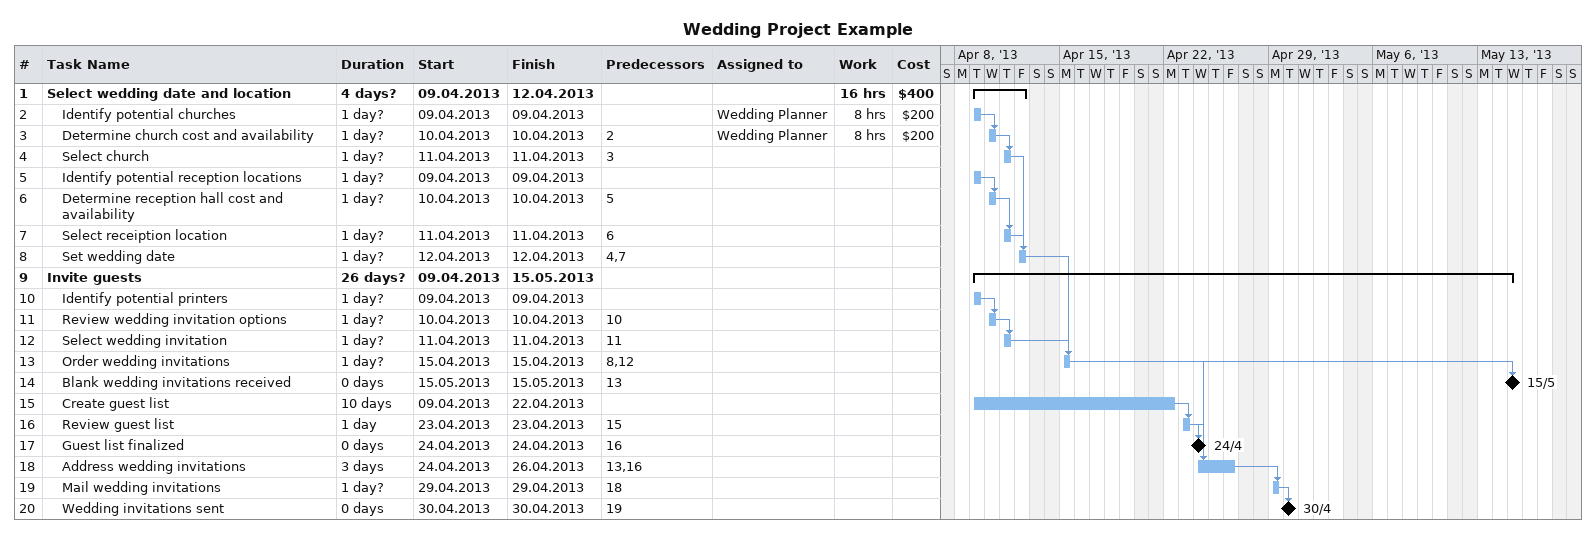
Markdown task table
Wedding Project Example

| ID | Level | Task | Duration | Start | Finish | Predecessors | Resources | Work (h) | Cost ($) |
|---|---|---|---|---|---|---|---|---|---|
| 1 | 1 | **Select wedding date and location** | 4d? | 2013-04-09 | 2013-04-12 |  |  | 16 | 400 |
| 2 | 2 | Identify potential churches | 1d? | 2013-04-09 | 2013-04-09 |  | Wedding Planner | 8 | 200 |
| 3 | 2 | Determine church cost and availability | 1d? | 2013-04-10 | 2013-04-10 | 2 | Wedding Planner | 8 | 200 |
| 4 | 2 | Select church | 1d? | 2013-04-11 | 2013-04-11 | 3 |  |  |  |
| 5 | 2 | Identify potential reception locations | 1d? | 2013-04-09 | 2013-04-09 |  |  |  |  |
| 6 | 2 | Determine reception hall cost and availability | 1d? | 2013-04-10 | 2013-04-10 | 5 |  |  |  |
| 7 | 2 | Select receiption location | 1d? | 2013-04-11 | 2013-04-11 | 6 |  |  |  |
| 8 | 2 | Set wedding date | 1d? | 2013-04-12 | 2013-04-12 | 4, 7 |  |  |  |
| 9 | 1 | **Invite guests** | 26d? | 2013-04-09 | 2013-05-15 |  |  |  |  |
| 10 | 2 | Identify potential printers | 1d? | 2013-04-09 | 2013-04-09 |  |  |  |  |
| 11 | 2 | Review wedding invitation options | 1d? | 2013-04-10 | 2013-04-10 | 10 |  |  |  |
| 12 | 2 | Select wedding invitation | 1d? | 2013-04-11 | 2013-04-11 | 11 |  |  |  |
| 13 | 2 | Order wedding invitations | 1d? | 2013-04-15 | 2013-04-15 | 8, 12 |  |  |  |
| 14 | 2 | Blank wedding invitations received | 0d | 2013-05-15 | 2013-05-15 | 13 |  |  |  |
| 15 | 2 | Create guest list | 10d | 2013-04-09 | 2013-04-22 |  |  |  |  |
| 16 | 2 | Review guest list | 1d | 2013-04-23 | 2013-04-23 | 15 |  |  |  |
| 17 | 2 | Guest list finalized | 0d | 2013-04-24 | 2013-04-24 | 16 |  |  |  |
| 18 | 2 | Address wedding invitations | 3d | 2013-04-24 | 2013-04-26 | 13, 16 |  |  |  |
| 19 | 2 | Mail wedding invitations | 1d? | 2013-04-29 | 2013-04-29 | 18 |  |  |  |
| 20 | 2 | Wedding invitations sent | 0d | 2013-04-30 | 2013-04-30 | 19 |  |  |  |
